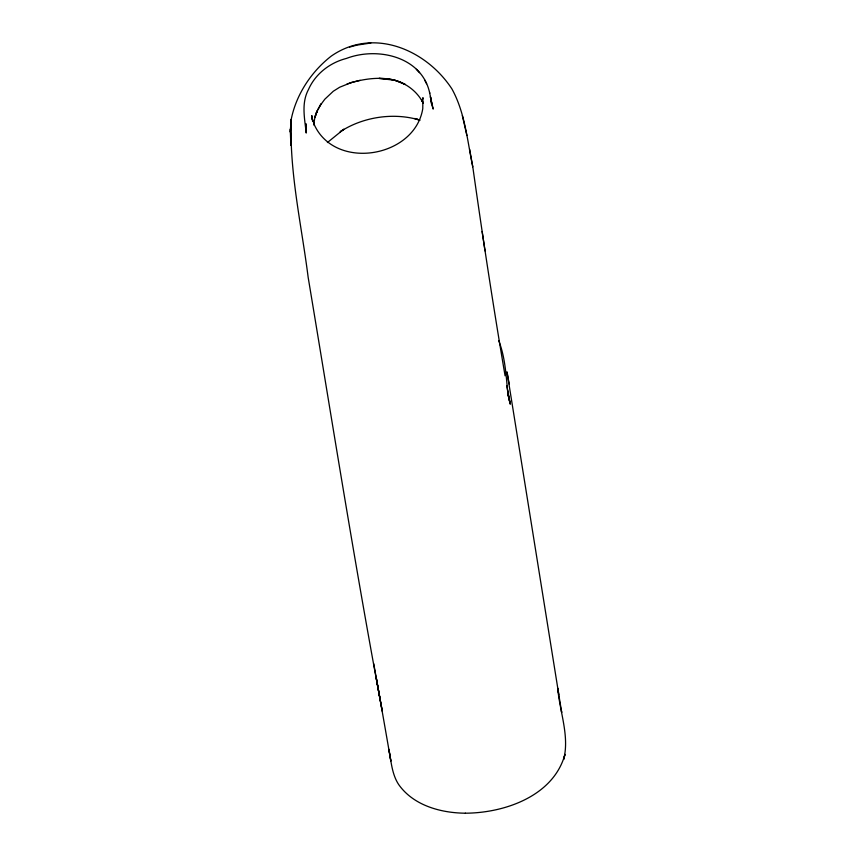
<?xml version="1.0" encoding="UTF-8"?>
<svg xmlns="http://www.w3.org/2000/svg" width="856" height="856" viewBox="0 0 856 856"><rect width="100%" height="100%" fill="white"/><g stroke="black" fill="none" stroke-linecap="round" stroke-linejoin="round"><path stroke-width="1.28" d="M305.924 126.945L306.02 123.788L306.223 133.054C304.683 118.588 301.151 103.169 308.47 89.538C315.361 73.841 329.999 62.627 346.423 58.433C377.539 46.556 422.201 56.571 429.755 93.325M313.724 124.965L314.655 118.642L317.234 110.873L316.206 113.078L321.054 103.886L317.961 109.279M317.234 110.873L314.805 117.133L315.768 114.661M320.005 105.727L324.788 99.243L333.284 91.25L339.671 87.237L351.345 82.54L347.012 84.027M327.388 142.545L343.845 129.213L340.185 131.76C362.677 117.037 392.979 112.307 418.809 119.84L414.679 118.481L420.029 120.215M505.083 375.805C493.281 306.309 482.634 236.62 472.78 166.824C467.258 140.609 465.075 112.725 451.904 88.896C426.01 49.445 373.098 26.878 331.176 56.164C311.284 71.679 296.187 94.545 291.211 119.38C289.264 172.388 301.537 224.893 308.149 277.301C332.267 422.008 355.165 566.95 382.279 711.133L378.202 688.866M360.141 80.314L351.174 82.604C368.594 77.789 388.817 75.424 405.305 84.53L394.873 80.261L378.994 78.399L386.516 78.773M349.558 47.101L356.856 45.133L370.809 43.025M373.719 663.678C379.508 696.131 385.264 728.595 390.86 761.091C392.209 769.17 394.028 777.409 398.554 784.364C413.277 805.496 440.808 812.986 465.386 813.2M465.364 813.2C504.601 813.029 553.565 796.037 564.96 754.361L563.719 759.336C569.657 735.753 559.621 711.625 557.738 688.181L561.697 712.46L561.472 710.94M387.415 78.859C402.406 80.346 416.487 89.73 423.249 103.234L421.484 99.681L422.757 102.249M419.526 72.717L416.337 69.282M426.577 83.728L424.64 80.015M498.695 340.602C505.179 357.155 506.067 375.292 507.801 392.84M431.156 102.634L433.211 109.087L430.472 97.167L431.852 104.132L431.017 99.917M506.752 385.682L510.283 404.203L508.025 394.766L508.689 396.681M508.025 394.766L508.71 397.088M462.347 115.624L466.884 135.516M430.375 96.461L431.306 101.35M429.552 92.288L430.589 97.509M507.201 373.12L558.797 694.548M506.977 371.739L509.192 383.97M507.715 390.914L509.983 403.379L508.742 396.467M469.612 149.212L472.78 166.824M380.257 700.122L375.987 676.422L378.224 689.048M423.078 98.729L422.918 97.659L422.768 108.648C414.882 157.504 335.777 171.04 314.441 125.062L312.065 117.786L312.643 121.456M482.121 231.505L485.02 250.883M290.441 129.16L290.323 132.134L291.211 119.38L290.441 129.16L290.762 144.953L290.441 129.16M389.919 755.399L388.881 749.3L390.86 761.091L389.919 755.399M312.429 119.53L311.798 115.592L312.376 119.54"/></g></svg>
